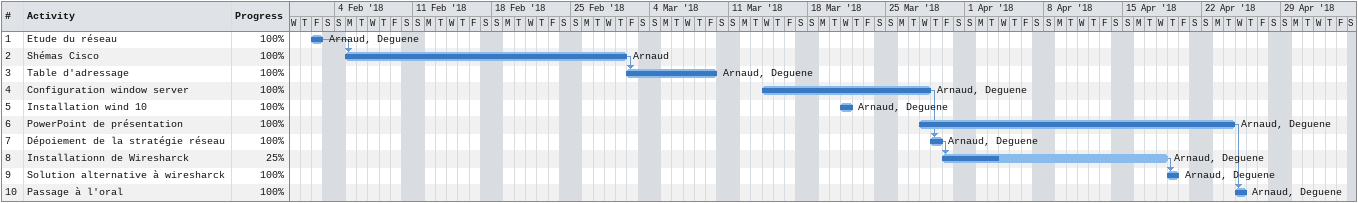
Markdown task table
| ID | Task | Start | Finish | Predecessors | Resources | % complete |
|---|---|---|---|---|---|---|
| 1 | Etude du réseau | 2018-02-02 | 2018-02-02 |  | Arnaud, Deguene | 100 |
| 2 | Shémas Cisco | 2018-02-05 | 2018-03-01 | 1 | Arnaud | 100 |
| 3 | Table d'adressage | 2018-03-02 | 2018-03-09 | 2 | Arnaud, Deguene | 100 |
| 4 | Configuration window server | 2018-03-14 | 2018-03-28 |  | Arnaud, Deguene | 100 |
| 5 | Installation wind 10 | 2018-03-21 | 2018-03-21 |  | Arnaud, Deguene | 100 |
| 6 | PowerPoint de présentation | 2018-03-28 | 2018-04-24 |  | Arnaud, Deguene | 100 |
| 7 | Dépoiement de la stratégie réseau | 2018-03-29 | 2018-03-29 | 4 | Arnaud, Deguene | 100 |
| 8 | Installationn de Wiresharck | 2018-03-30 | 2018-04-18 | 7 | Arnaud, Deguene | 25 |
| 9 | Solution alternative à wiresharck | 2018-04-19 | 2018-04-19 | 8 | Arnaud, Deguene | 100 |
| 10 | Passage à l'oral | 2018-04-25 | 2018-04-25 | 6 | Arnaud, Deguene | 100 |
